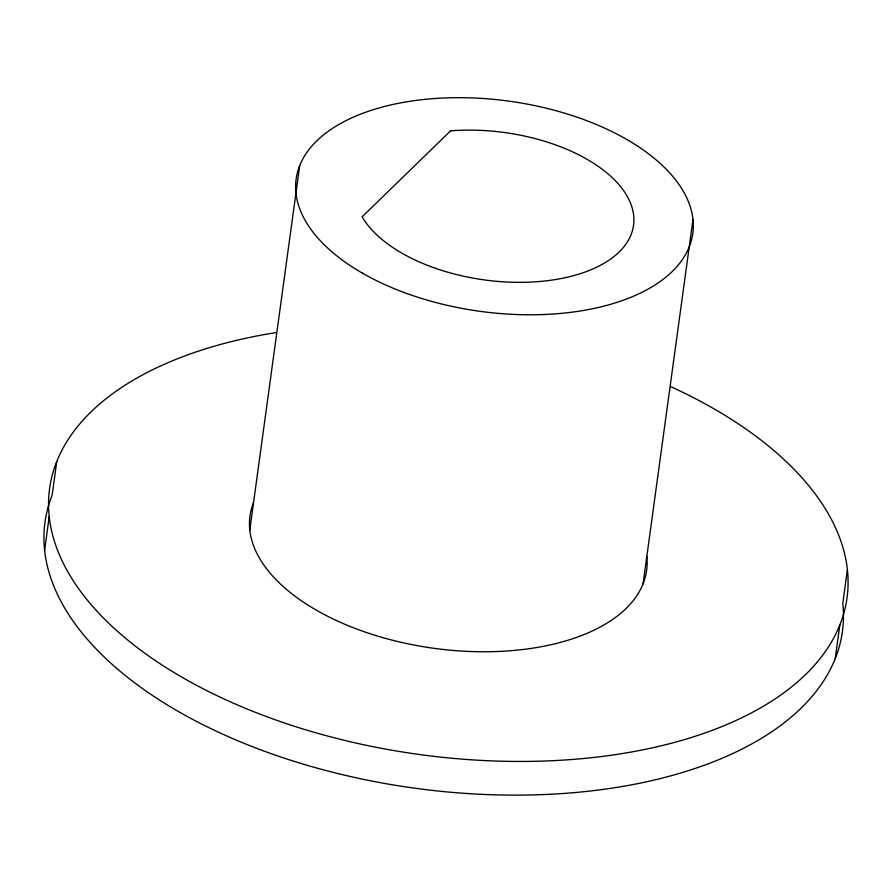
<?xml version="1.0" encoding="UTF-8"?>
<svg xmlns="http://www.w3.org/2000/svg" width="892" height="892" viewBox="0 0 892 892"><rect width="100%" height="100%" fill="white"/><g stroke="black" fill="none" stroke-linecap="round" stroke-linejoin="round"><path stroke-width="1.34" d="M44.6 550.331L49.216 516.635M56.776 461.476L52.16 495.172A402.448 213.266 7.8 0 0 414.747 788.193A402.448 213.266 7.8 0 0 842.784 603.471L847.4 569.776M249.793 529.993L299.712 165.577M643.065 583.859L692.984 219.443M835.224 658.631L839.84 624.935M670.84 386.66A402.448 213.266 7.8 0 1 735.677 720.624A402.448 213.266 7.8 0 1 123.821 636.81A402.448 213.266 7.8 0 1 276.074 332.582M646.823 556.418A200.187 106.081 7.8 0 1 433.913 648.306A200.187 106.081 7.8 0 1 253.551 502.553M450.572 130.856L362.119 216.834A140.367 74.382 7.8 0 0 538.367 281.604A140.367 74.382 7.8 0 0 626.82 195.627A140.367 74.382 7.8 0 0 450.572 130.856M362.308 273.075A200.187 106.081 7.8 0 0 689.226 246.883A200.187 106.081 7.8 0 0 431.873 98.733A200.187 106.081 7.8 0 0 362.308 273.075"/></g></svg>
